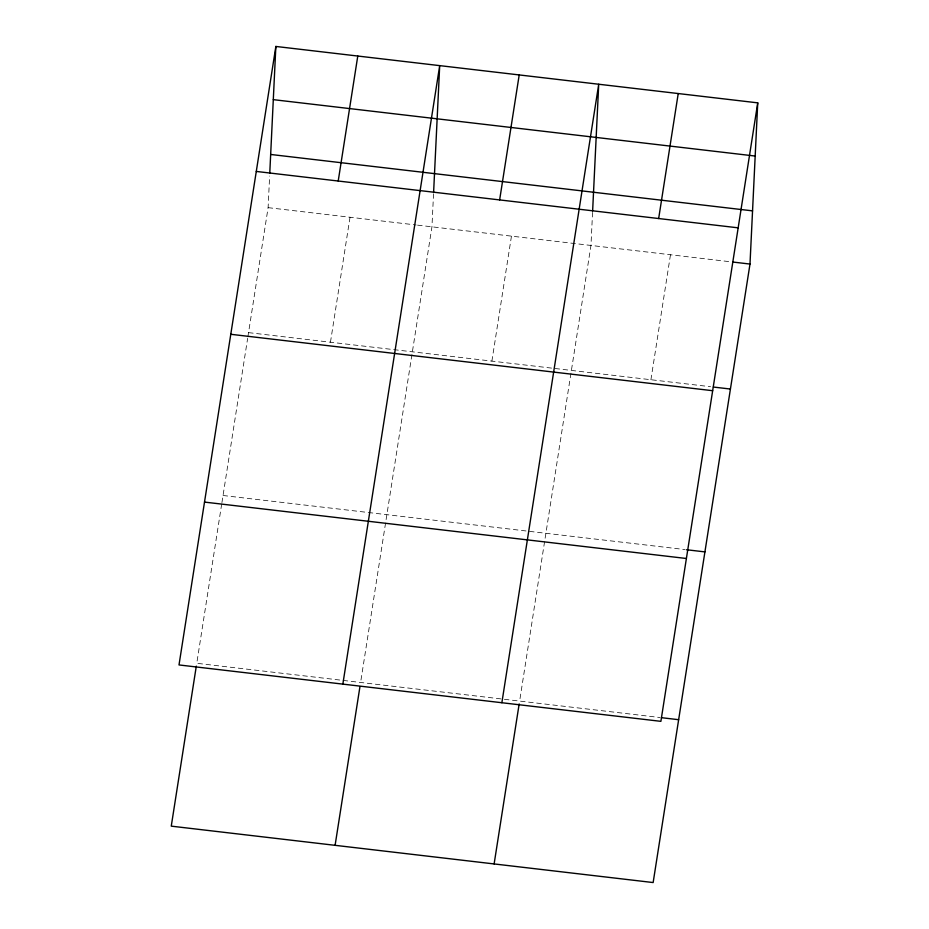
<?xml version="1.0" encoding="UTF-8"?>
<svg xmlns="http://www.w3.org/2000/svg" width="929" height="929" viewBox="0 0 929 929"><rect width="100%" height="100%" fill="white"/><g stroke="black" fill="none" stroke-linecap="round" stroke-linejoin="round"><path stroke-width="0.7" stroke-dasharray="4.64 3.48" d="M247.869 336.913L268.109 207.655L269.631 176.022M433.541 193.766L431.95 226.827L360.603 682.467M592.563 212.381L590.972 245.442L519.625 701.081M221.694 504.017L196.762 663.283L660.182 717.536M221.926 502.601L247.648 338.342M330.457 342.22L350.024 217.235M491.894 361.114L511.461 236.14M650.915 379.729L670.483 254.755M268.109 207.655L416.146 224.981M417.574 225.143L730.113 261.734M248.542 332.628L710.546 386.708M223.03 495.494L685.045 549.573"/><path stroke-width="1.39" d="M269.77 173.142L275.855 46.45L757.739 102.852L749.993 264.057L653.145 882.55L171.261 826.148L196.309 666.139M433.611 192.326L439.696 65.634L342.847 684.116M592.632 210.941L598.717 84.249L501.869 702.73M275.855 46.45L179.007 664.943L660.891 721.345L757.739 102.852M338.214 181.027L357.781 56.042M335.102 845.32L359.929 686.752M499.639 199.921L519.206 74.935M494.123 863.935L519.172 703.938M658.661 218.536L678.228 93.55M273.3 99.647L755.184 156.049M270.664 154.458L752.548 210.86M256.288 171.435L738.172 227.837M732.958 262.059L749.993 264.057M713.379 387.045L730.426 389.042M230.787 334.289L712.671 390.703M686.461 549.736L704.914 551.896M204.508 502.09L686.392 558.492M661.599 717.699L678.646 719.696"/></g></svg>
